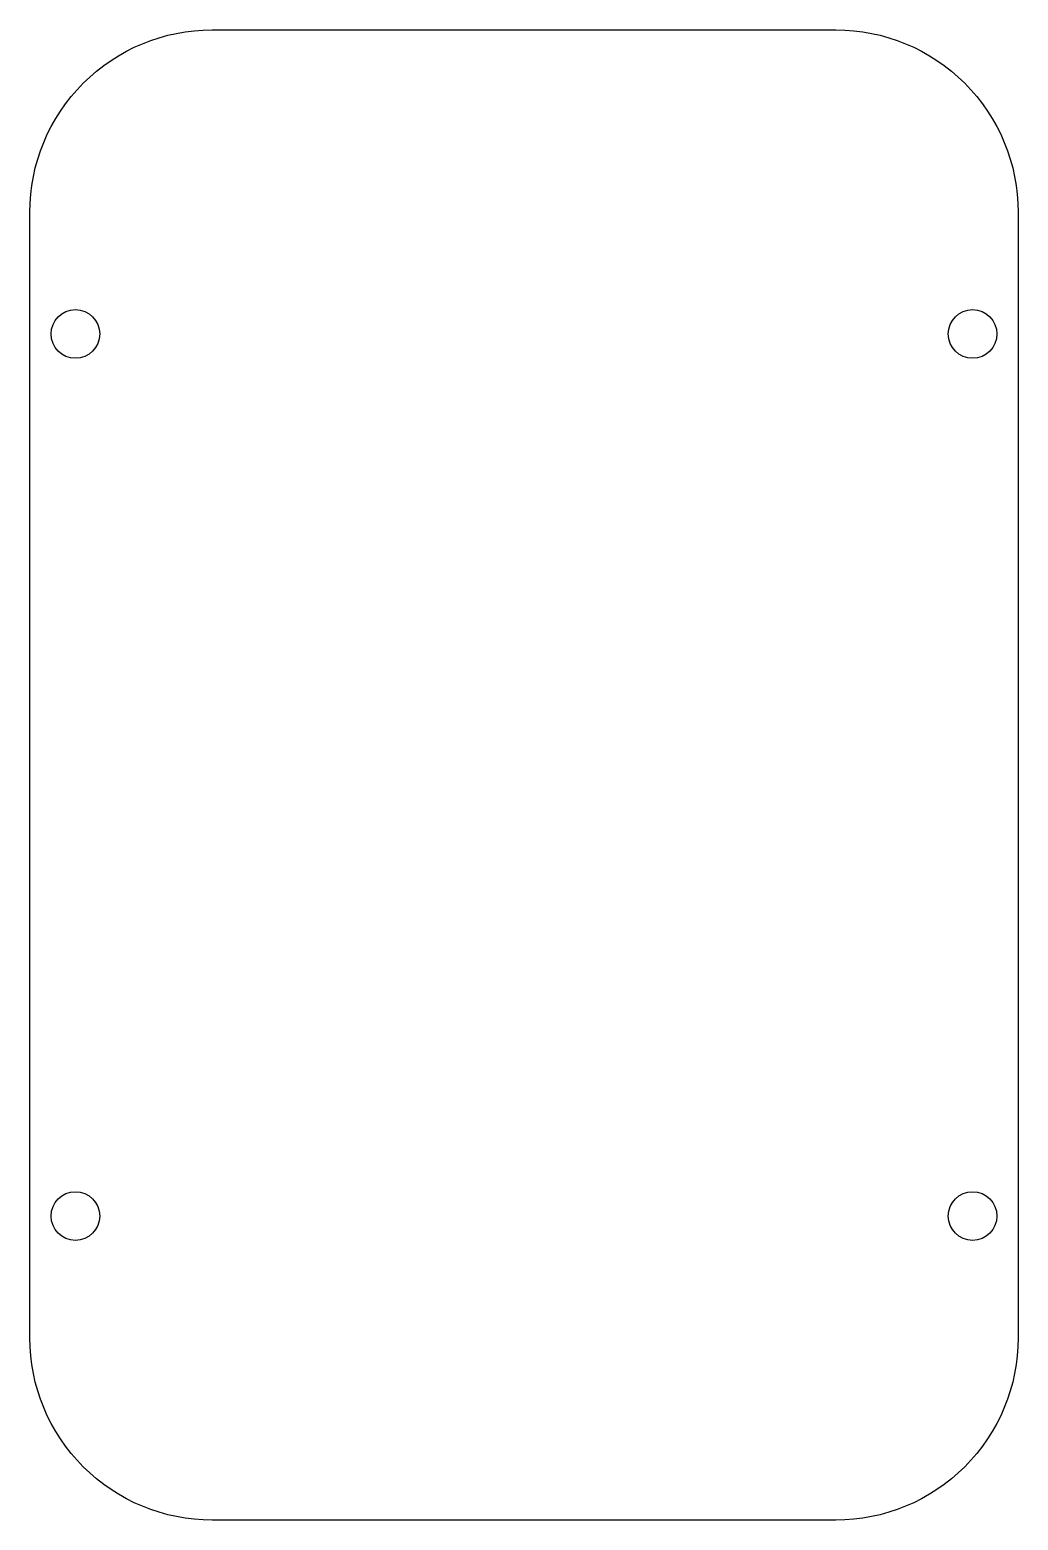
# Model space of a CAD drawing. Header units: millimetres. Extents: x -32.5 to 32.5, y -49 to 49.
import ezdxf

# ---------------------------------------------------------------- set-up
doc = ezdxf.new("R2010")
doc.units = ezdxf.units.MM
doc.layers.get('0').update_dxf_attribs({"linetype": 'CONTINUOUS'})

msp = doc.modelspace()

# ---------------------------------------------------------------- linework, layer by layer
msp.add_lwpolyline([(-20.5, -49, -0.414214), (-32.5, -37), (-32.5, 37, -0.414214), (-20.5, 49), (20.5, 49, -0.414214), (32.5, 37), (32.5, -37, -0.414214), (20.5, -49)], format="xyb", close=True)
for centre in [(-29.5, 29), (29.5, 29), (-29.5, -29), (29.5, -29)]:
    msp.add_circle(centre, 1.6)

doc.saveas('drawing.dxf')
